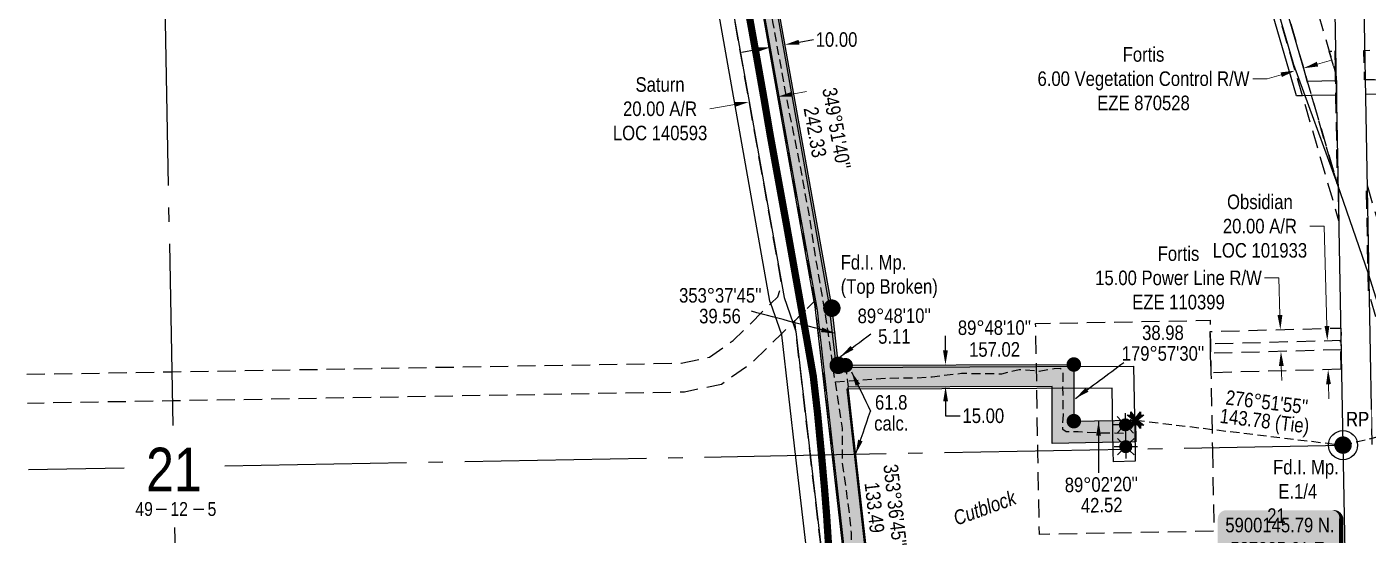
# Model space of a CAD drawing. Extents: x 583854 to 591751, y 5898015 to 5905299.
# Drawn here: x 586920 to 587843, y 5900084 to 5900433 of the extents above; entities that cross this region are included whole.
import ezdxf
from ezdxf.enums import TextEntityAlignment as Align

# ---------------------------------------------------------------- set-up
doc = ezdxf.new("R2010")
doc.units = 0
doc.header["$LTSCALE"] = 5
doc.header["$PDSIZE"] = 0.5
for name, pattern in [('foc-ACCESSROAD', [3.75, 2.5, -1.25]), ('foc-FLOWLINE', [3.75, 2.5, -1.25]), ('foc-QUARTERLINE', [33, 25, -3, 2, -3]), ('foc-TIELINE', [1.875, 1.25, -0.625]), ('foc-TRAV', [1.875, 1.25, -0.625]), ('UG_PIPE', [1.875, 1.25, -0.625])]:
    doc.linetypes.add(name, pattern=pattern)
doc.layers.get('Defpoints').update_dxf_attribs({"color": 9})
for name, color, linetype in [('10', 1, 'Continuous'), ('35', 37, 'Continuous'), ('9', 3, 'Continuous'), ('AS-PIPE-UG', 44, 'UG_PIPE'), ('AS-POWER', 104, 'foc-POWER'), ('AS-ROADS', 254, 'Continuous'), ('C-AR', 13, 'foc-ACCESSROAD'), ('C-RW', 13, 'Continuous'), ('C-WS', 13, 'foc-ACCESSROAD'), ('C-WS-S', 8, 'Continuous'), ('CG-NOTES', 7, 'Continuous'), ('DETAIL-T', 7, 'Continuous'), ('F-AR', 190, 'foc-ACCESSROAD'), ('F-EZE', 190, 'foc-FLOWLINE'), ('F-RW', 190, 'Continuous'), ('L-BD', 7, 'Continuous'), ('L-BD1', 253, 'Continuous'), ('L-MON', 1, 'Continuous'), ('L-QSEC', 8, 'foc-QUARTERLINE'), ('L-SEC', 7, 'Continuous'), ('L-SECLBL', 7, 'Continuous'), ('L-TIE', 7, 'foc-TIELINE'), ('P-PROPOSED', 10, 'Continuous'), ('P-PROPOSED-H', 21, 'Continuous'), ('P-TRAV', 4, 'foc-TRAV'), ('P-TXT', 4, 'Continuous')]:
    doc.layers.add(name, color=color, linetype=linetype)
for name, color, linetype, lineweight in [('C-AR-T', 13, 'Continuous', 9), ('F-AR-T', 190, 'Continuous', 9), ('F-EZE-T', 190, 'Continuous', 9), ('T-TEXT', 48, 'Continuous', 18)]:
    doc.layers.add(name, color=color, linetype=linetype, lineweight=lineweight)
doc.styles.add('80', font='ARIALN.TTF', dxfattribs={"height": 10})
doc.styles.add('80CG', font='ARIALN.TTF', dxfattribs={"height": 10})
doc.styles.add('80L', font='ARIALN.TTF', dxfattribs={"height": 10})
doc.styles.add('foc-LtypeFont', font='ARIALN.TTF', dxfattribs={"height": 7.35})
doc.styles.add('SIMPLEX', font='ARIALN.TTF')
doc.linetypes.add('foc-POWER', pattern='A,6,-1,["P",foc-LtypeFont,S=0.2,R=0,X=-0.625,Y=-0.75],-1.24,4', length=12.24)
doc.dimstyles.new('Compass 5 000', dxfattribs={"dimscale": 5, "dimtxt": 9, "dimasz": 2, "dimexe": 0.2, "dimexo": 0.0625, "dimgap": 0.5, "dimtad": 0, "dimtih": 1, "dimtoh": 1, "dimzin": 0, "dimdsep": 46, "dimtxsty": '80CG', "dimcen": 0.1, "dimse1": 1, "dimse2": 1, "dimclrd": 256, "dimclrt": 256, "dimaunit": 1, "dimadec": 4, "dimazin": 0, "dimtfac": 0.06, "dimtofl": 0, "dimtmove": 0, "dimatfit": 1, "dimfxl": 0.2, "dimtolj": 1, "dimtzin": 0, "dimlwd": -1, "dimarcsym": 0})

# ---------------------------------------------------------------- blocks, each defined once
blk = doc.blocks.new('fdia')
at = {"color": 255, "const_width": 1}
blk.add_lwpolyline([(-0.5, 0, 1), (0.5, 0, 1)], format="xyb", close=True, dxfattribs=at)
blk = doc.blocks.new('Fdiaa')
blk.add_blockref('fdia', (0, 0))
blk = doc.blocks.new('fdib')
at = {"color": 1, "const_width": 1.6}
blk.add_lwpolyline([(-0.4, 0, 1), (0.4, 0, 1)], format="xyb", close=True, dxfattribs=at)
at = {"color": 1}
blk.add_circle((0, 0), 0.8, dxfattribs=at)
blk = doc.blocks.new('Fdibb')
blk.add_blockref('fdib', (0, 0))
blk = doc.blocks.new('fdicc')
for name in ['Fdibb', 'Fdiaa']:
    blk.add_blockref(name, (0, 0))
blk = doc.blocks.new('FDI')
blk.add_blockref('fdicc', (0, 0))
blk = doc.blocks.new('PLIA')
at = {"color": 255, "const_width": 1}
blk.add_lwpolyline([(-0.5, 0, 1), (0.5, 0, 1)], format="xyb", close=True, dxfattribs=at)
blk = doc.blocks.new('PLIAA')
blk.add_blockref('PLIA', (0, 0))
blk = doc.blocks.new('PLIB')
at = {"color": 1}
blk.add_circle((0, 0), 0.8, dxfattribs=at)
blk = doc.blocks.new('PLIBB')
blk.add_blockref('PLIB', (0, 0))
blk = doc.blocks.new('PLICC')
for name in ['PLIAA', 'PLIBB']:
    blk.add_blockref(name, (0, 0))
blk = doc.blocks.new('PLI')
blk.add_blockref('PLICC', (0, 0))
blk = doc.blocks.new('L-SECLBL')
at = {"layer": '9', "color": 7}
for p, q in [((-5.08, -27.83), (-12.29, -27.83)), ((20.7, -27.83), (13.5, -27.83))]:
    blk.add_line(p, q, dxfattribs=at)
at = {"layer": '10', "color": 2, "style": 'SIMPLEX'}
blk.add_attdef('SEC', text='', height=30, dxfattribs=at).set_placement((0, 0), align=Align.MIDDLE)
at = {"layer": '10', "color": 5, "style": '80L'}
blk.add_attdef('TWP', text='', height=9.5, dxfattribs=at).set_placement((-14.43, -27.37), align=Align.MIDDLE_RIGHT)
blk.add_attdef('RGE', text='', height=9.5, dxfattribs=at).set_placement((3.62, -27.37), align=Align.MIDDLE_CENTER)
blk.add_attdef('MER', text='', height=9.5, dxfattribs=at).set_placement((23.17, -27.37), align=Align.MIDDLE_LEFT)
blk = doc.blocks.new('*U489')
at = {"layer": '35', "color": 3}
blk.add_circle((0, 0), 10, dxfattribs=at)
at = {"layer": '35', "color": 3, "style": '80'}
blk.add_attdef('RP_001', (1.97, 12.87), '', height=10, dxfattribs=at)
blk = doc.blocks.new('*D421')
at = {"layer": 'C-AR-T', "transparency": 16777216}
for p, q in [((587812.72, 5900296.31), (587802.72, 5900296.31)), ((587814.54, 5900227.65), (587812.72, 5900296.31)), ((587815.6, 5900187.67), (587815.87, 5900177.67))]:
    blk.add_line(p, q, dxfattribs=at)
for points in [[(587816.21, 5900227.7), (587812.87, 5900227.61), (587814.81, 5900217.66)], [(587817.27, 5900187.71), (587813.94, 5900187.62), (587815.34, 5900197.66)]]:
    blk.add_solid(points, dxfattribs=at)
at = {"layer": 'Defpoints', "color": 0, "transparency": 16777216}
for p in [(587759.84, 5900216.2), (587760.37, 5900196.21), (587815.34, 5900197.66)]:
    blk.add_point(p, dxfattribs=at)
at = {"layer": 'C-AR-T', "transparency": 16777216, "insert": (587768.42, 5900296.31), "char_height": 10, "attachment_point": 5, "style": '80CG'}
blk.add_mtext('\\A1;Obsidian\\P20.00 A/R\\PLOC 101933', dxfattribs=at)
blk = doc.blocks.new('*D445')
at = {"layer": 'Defpoints', "color": 0, "transparency": 16777216}
for p in [(587416.67, 5900384.5), (587436.37, 5900388), (587436.85, 5900385.3)]:
    blk.add_point(p, dxfattribs=at)
at = {"layer": 'F-AR-T', "transparency": 16777216}
for p, q in [((587446.69, 5900387.05), (587456.54, 5900388.8)), ((587407.3, 5900380.05), (587390.1, 5900376.99))]:
    blk.add_line(p, q, dxfattribs=at)
for points in [[(587446.4, 5900388.69), (587446.98, 5900385.41), (587436.85, 5900385.3)], [(587407.01, 5900381.69), (587407.59, 5900378.41), (587417.15, 5900381.8)]]:
    blk.add_solid(points, dxfattribs=at)
at = {"layer": 'F-AR-T', "transparency": 16777216, "insert": (587355.8, 5900376.99), "char_height": 10, "attachment_point": 5, "style": '80CG'}
blk.add_mtext('\\A1;Saturn\\P20.00 A/R\\PLOC 140593', dxfattribs=at)
blk = doc.blocks.new('*D455')
at = {"layer": 'Defpoints', "color": 0, "transparency": 16777216}
for p in [(587773.41, 5900224.95), (587782.5, 5900225.19), (587773.81, 5900209.96)]:
    blk.add_point(p, dxfattribs=at)
at = {"layer": 'F-EZE-T', "transparency": 16777216}
for p, q in [((587781.55, 5900260.73), (587771.55, 5900260.73)), ((587782.23, 5900235.18), (587781.55, 5900260.73)), ((587783.16, 5900200.2), (587783.43, 5900190.21))]:
    blk.add_line(p, q, dxfattribs=at)
for points in [[(587783.9, 5900235.23), (587780.56, 5900235.14), (587782.5, 5900225.19)], [(587784.83, 5900200.25), (587781.5, 5900200.16), (587782.9, 5900210.2)]]:
    blk.add_solid(points, dxfattribs=at)
at = {"layer": 'F-EZE-T', "transparency": 16777216, "insert": (587712.41, 5900260.73), "char_height": 10, "attachment_point": 5, "style": '80CG'}
blk.add_mtext('\\A1;Fortis\\P15.00 Power Line R/W\\PEZE 110399', dxfattribs=at)
blk = doc.blocks.new('*D456')
at = {"layer": 'Defpoints', "color": 0, "transparency": 16777216}
for p in [(587792.52, 5900403.87), (587792.7, 5900403.25), (587798.28, 5900405.54)]:
    blk.add_point(p, dxfattribs=at)
at = {"layer": 'F-EZE-T', "transparency": 16777216}
for p, q in [((587808.06, 5900407.72), (587817.66, 5900410.52)), ((587773.5, 5900397.66), (587763.5, 5900397.66)), ((587783.1, 5900400.46), (587773.5, 5900397.66))]:
    blk.add_line(p, q, dxfattribs=at)
for points in [[(587782.64, 5900402.06), (587783.57, 5900398.86), (587792.7, 5900403.25)], [(587807.59, 5900409.32), (587808.52, 5900406.12), (587798.46, 5900404.93)]]:
    blk.add_solid(points, dxfattribs=at)
at = {"layer": 'F-EZE-T', "transparency": 16777216, "insert": (587688.34, 5900397.66), "char_height": 10, "attachment_point": 5, "style": '80CG'}
blk.add_mtext('\\A1;Fortis\\P6.00 Vegetation Control R/W\\PEZE 870528', dxfattribs=at)
blk = doc.blocks.new('GAS')
h = blk.add_hatch(color=255)
h.dxf.hatch_style = 1
edge = h.paths.add_edge_path()
edge.add_arc((0, 0), 0.9, 0, 360)
for p, q in [((-0.81, 0), (-1.62, 0)), ((-0.57, 0.57), (-1.14, 1.14)), ((0, 0.81), (0, 1.62)), ((0.57, 0.57), (1.14, 1.14)), ((1.62, 0), (0.81, 0)), ((-0.57, -0.57), (-1.14, -1.14)), ((0, -0.81), (0, -1.62)), ((1.14, -1.14), (0.57, -0.57))]:
    blk.add_line(p, q)
blk.add_circle((0, 0), 0.8)
blk = doc.blocks.new('TEMP')
h = blk.add_hatch(color=255)
h.dxf.hatch_style = 1
h.paths.add_polyline_path([(0, 0.25), (-0.67, 1.15), (-0.67, 0.67), (-1.15, 0.67), (-0.25, 0), (-1.15, -0.67), (-0.67, -0.67), (-0.67, -1.15), (0, -0.25), (0.67, -1.15), (0.67, -0.67), (1.15, -0.67), (0.25, 0), (1.15, 0.67), (0.67, 0.67), (0.67, 1.15)])
h.paths.add_polyline_path([(0.57, 0.85), (0.57, 0.57), (0.85, 0.57), (0.08, 0), (0.85, -0.57), (0.57, -0.57), (0.57, -0.85), (0, -0.08), (-0.57, -0.85), (-0.57, -0.57), (-0.85, -0.57), (-0.08, 0), (-0.85, 0.57), (-0.57, 0.57), (-0.57, 0.85), (0, 0.08)], flags=16)
h = blk.add_hatch(color=1)
h.dxf.hatch_style = 1
h.paths.add_polyline_path([(0, 0.08), (-0.57, 0.85), (-0.57, 0.57), (-0.85, 0.57), (-0.08, 0), (-0.85, -0.57), (-0.57, -0.57), (-0.57, -0.85), (0, -0.08), (0.57, -0.85), (0.57, -0.57), (0.85, -0.57), (0.08, 0), (0.85, 0.57), (0.57, 0.57), (0.57, 0.85)])
at = {"color": 1}
for p, q in [((-0.08, 0), (0.08, 0)), ((0, 0.08), (0, -0.08))]:
    blk.add_line(p, q, dxfattribs=at)
at = {"color": 255, "flags": 128}
blk.add_lwpolyline([(-0.25, 0), (-1.15, 0.67), (-0.67, 0.67), (-0.67, 1.15), (0, 0.25), (0.67, 1.15), (0.67, 0.67), (1.15, 0.67), (0.25, 0), (1.15, -0.67), (0.67, -0.67), (0.67, -1.15), (0, -0.25), (-0.67, -1.15), (-0.67, -0.67), (-1.15, -0.67)], close=True, dxfattribs=at)
at = {"color": 1, "flags": 128}
blk.add_lwpolyline([(-0.08, 0), (-0.85, 0.57), (-0.57, 0.57), (-0.57, 0.85), (0, 0.08), (0.57, 0.85), (0.57, 0.57), (0.85, 0.57), (0.08, 0), (0.85, -0.57), (0.57, -0.57), (0.57, -0.85), (0, -0.08), (-0.57, -0.85), (-0.57, -0.57), (-0.85, -0.57)], close=True, dxfattribs=at)
blk = doc.blocks.new('*D490')
at = {"layer": 'Defpoints', "color": 0, "transparency": 16777216}
for p in [(587431.17, 5900422.45), (587441.01, 5900424.21), (587441.58, 5900421.04)]:
    blk.add_point(p, dxfattribs=at)
at = {"layer": 'P-TXT', "transparency": 16777216}
for p, q in [((587451.42, 5900422.81), (587461.27, 5900424.57)), ((587421.9, 5900417.52), (587412.05, 5900415.76))]:
    blk.add_line(p, q, dxfattribs=at)
for points in [[(587451.13, 5900424.45), (587451.72, 5900421.16), (587441.58, 5900421.04)], [(587421.6, 5900419.17), (587422.19, 5900415.88), (587431.74, 5900419.29)]]:
    blk.add_solid(points, dxfattribs=at)
at = {"layer": 'P-TXT', "transparency": 16777216, "insert": (587477.21, 5900424.57), "char_height": 10, "attachment_point": 5, "style": '80CG'}
blk.add_mtext('\\A1;10.00', dxfattribs=at)
blk = doc.blocks.new('*D491')
at = {"layer": 'Defpoints', "color": 0, "transparency": 16777216}
for p in [(587577.4, 5900201), (587552.18, 5900185.92), (587577.45, 5900186.01)]:
    blk.add_point(p, dxfattribs=at)
at = {"layer": 'P-TXT', "transparency": 16777216}
for p, q in [((587552.1, 5900210.91), (587552.06, 5900220.91)), ((587552.22, 5900175.92), (587552.25, 5900165.92)), ((587552.25, 5900165.92), (587562.25, 5900165.92))]:
    blk.add_line(p, q, dxfattribs=at)
for points in [[(587553.76, 5900210.92), (587550.43, 5900210.91), (587552.13, 5900200.91)], [(587553.88, 5900175.93), (587550.55, 5900175.92), (587552.18, 5900185.92)]]:
    blk.add_solid(points, dxfattribs=at)
at = {"layer": 'P-TXT', "transparency": 16777216, "insert": (587578.19, 5900165.92), "char_height": 10, "attachment_point": 5, "style": '80CG'}
blk.add_mtext('\\A1;15.00', dxfattribs=at)
blk = doc.blocks.new('*U518')
h = blk.add_hatch(color=254)
edge = h.paths.add_edge_path()
edge.add_line((-36.5, -28.5), (36.5, -28.5))
edge.add_arc((36.5, -22.5), 6, 270, 360)
edge.add_line((42.5, -22.5), (42.5, 21))
edge.add_arc((36.5, 21), 6, 0, 90)
edge.add_line((36.5, 27), (-36.5, 27))
edge.add_arc((-36.5, 21), 6, 90, 180)
edge.add_line((-42.5, 21), (-42.5, -22.5))
edge.add_arc((-36.5, -22.5), 6, 180, 270)
at = {"color": 1, "flags": 128}
blk.add_lwpolyline([(-36.5, -28.5, 3, 3, 0), (36.5, -28.5, 3, 3, 0.414214), (42.5, -22.5, 3, 3, 0), (42.5, 21, 3, 0, 0.414214), (36.5, 27, 0, 0, 0), (-36.5, 27, 0, 0, 0.414214), (-42.5, 21, 0, 0, 0), (-42.5, -22.5, 0, 3, 0.414214)], format="xyseb", close=True, dxfattribs=at)
blk.add_lwpolyline([(-6.9, -6.79, 0, 10, 0), (0, 0, 5, 5, 0)], format="xyseb", dxfattribs=at)
at = {"color": 1, "style": '80'}
blk.add_attdef('ENTER_TEXT_001', (-35.99, -5), '', height=10, dxfattribs=at)

msp = doc.modelspace()

# ---------------------------------------------------------------- hatches: boundary and pattern name
at = {"layer": 'P-PROPOSED-H'}
h = msp.add_hatch(color=256, dxfattribs=at)
h.dxf.hatch_style = 1
h.paths.add_polyline_path([(587498.3, 5900068.084), (587495.271, 5899938.971), (587455.794, 5899844.767), (587466.181, 5899777.245), (587482.96, 5899751.215), (587571.284, 5899659.405), (587567.707, 5899620.844), (587661.696, 5899570.507), (587677.526, 5899521.168), (587663.558, 5899515.626), (587649.272, 5899560.153), (587589.393, 5899592.245), (587616.013, 5899570.777), (587603.463, 5899555.216), (587575.08, 5899578.106), (587551.556, 5899609.057), (587555.721, 5899653.956), (587471.146, 5899741.869), (587451.848, 5899771.807), (587440.333, 5899846.664), (587480.348, 5899942.154), (587483.287, 5900067.418), (587468.418, 5900199.55), (587464.068, 5900238.516), (587421.527, 5900476.395), (587401.296, 5900565.023), (587414.72, 5900587.842), (587610.511, 5900644.645), (587595.098, 5900715.345), (587637.209, 5900724.525), (587640.402, 5900709.876), (587612.941, 5900703.889), (587628.144, 5900634.15), (587424.621, 5900575.103), (587413.545, 5900556.276), (587431.325, 5900478.388), (587473.965, 5900239.952), (587478.352, 5900200.659), (587640.4, 5900201.215), (587640.428, 5900162.253), (587682.923, 5900162.966), (587683.174, 5900147.975), (587625.446, 5900147.006), (587625.418, 5900186.17), (587485.04, 5900185.689)])

# ---------------------------------------------------------------- linework, layer by layer
at = {"layer": 'AS-PIPE-UG', "flags": 128}
for points in [[(587635.468, 5900717.015), (587623.473, 5900713.644), (587611.978, 5900710.894), (587607.4, 5900709.99), (587605.851, 5900709.277), (587604.941, 5900707.275), (587607.104, 5900698.956), (587608.624, 5900692.884), (587610.718, 5900684.29), (587614.398, 5900665.328), (587615.323, 5900656.302), (587617.118, 5900649.526), (587619.328, 5900643.37), (587618.961, 5900641.09), (587616.918, 5900638.948), (587612.123, 5900636.901), (587601.948, 5900633.873), (587588.969, 5900632.192), (587572.98, 5900629.471), (587561.106, 5900626.22), (587537.973, 5900620.058), (587518.547, 5900614.496), (587503.176, 5900609.467), (587479.284, 5900602.431), (587462.535, 5900597.005), (587450.92, 5900592.162), (587443.266, 5900588.764), (587434.45, 5900585.133), (587429.052, 5900583.099), (587424.024, 5900581.127), (587418.857, 5900579.3), (587415.625, 5900576.2), (587413.506, 5900572.074), (587410.117, 5900566.107), (587407.375, 5900561.591), (587404.844, 5900555.784), (587406.899, 5900544.435), (587411.279, 5900528.419), (587416.956, 5900506.543), (587426.165, 5900475.14), (587429.528, 5900456.532), (587433.197, 5900436.737), (587437.123, 5900415.084), (587443.15, 5900381.852), (587447.14, 5900361.991), (587452.106, 5900337.124), (587457.907, 5900305.877), (587463.538, 5900269.253), (587468.282, 5900242.073), (587472.046, 5900217.673), (587474.478, 5900199.931), (587481.105, 5900157.423), (587480.973, 5900134.854), (587484.107, 5900112.306), (587485.972, 5900097.791), (587487.144, 5900085.443), (587487.578, 5900074.771), (587486.053, 5900055.711), (587484.885, 5900032.957), (587483.645, 5900007.07), (587482.914, 5899982.203), (587482.564, 5899966.878), (587482.275, 5899956.761), (587481.906, 5899949.864), (587480.423, 5899941.092), (587478.205, 5899929.284), (587471.504, 5899908.504), (587461.976, 5899885.742), (587455.992, 5899873.636), (587454.359, 5899861.655), (587452.013, 5899852.881), (587450.034, 5899844.035), (587449.843, 5899835.397), (587451.042, 5899824.912), (587453.357, 5899805.646), (587456.723, 5899788.129), (587460.425, 5899774.607), (587465.836, 5899762.413), (587470.934, 5899755.672), (587479.573, 5899739.402), (587490.749, 5899726.417), (587507.768, 5899708.869), (587519.485, 5899697.346), (587529.635, 5899686.854), (587539.586, 5899676.353), (587547.77, 5899667.03), (587553.422, 5899660.345), (587557.321, 5899653.952), (587562.109, 5899643.456), (587562.857, 5899635.721), (587563.36, 5899626.929), (587563.958, 5899621.323), (587562.334, 5899608.749), (587563.144, 5899602.27), (587564.704, 5899592.637), (587568.565, 5899589.253), (587582.336, 5899581.281), (587591.456, 5899575.991), (587598.344, 5899571.579), (587601.614, 5899568.803), (587602.264, 5899567.589), (587603.671, 5899566.802), (587605.728, 5899570.428), (587608.916, 5899577.381)], [(587674.577, 5900153.881), (587667.318, 5900153.998), (587656.277, 5900154.136), (587643.486, 5900154.89), (587635.056, 5900154.884), (587632.93, 5900156.619), (587632.774, 5900159.646), (587633.29, 5900166.768), (587633.04, 5900176.139), (587632.948, 5900186.269), (587633.121, 5900193.799), (587632.909, 5900197.132), (587631.142, 5900198.581), (587626.976, 5900198.177), (587616.68, 5900196.456), (587602.929, 5900197.652), (587590.605, 5900194.586), (587578.101, 5900194.9), (587563.239, 5900194.926), (587542.917, 5900192.574), (587531.832, 5900191.839), (587512.73, 5900191.623), (587475.833, 5900189.012)]]:
    msp.add_lwpolyline(points, dxfattribs=at)
at = {"layer": 'AS-POWER', "flags": 128}
msp.add_lwpolyline([(587657.971, 5900886.585), (587664.046, 5900866.716), (587675.031, 5900828.988), (587707.391, 5900696.321), (587791.5, 5900407.384), (587821.63, 5900325.364), (587842.904, 5900263.687), (587882.339, 5900138.544), (587912.951, 5900046.368), (587950.565, 5899927.6), (587984.665, 5899822.256), (588036.793, 5899671.585)], dxfattribs=at)
at = {"layer": 'AS-ROADS', "const_width": 4.998, "flags": 128}
msp.add_lwpolyline([(587475.078, 5900023.797), (587470.369, 5900097.63), (587468.896, 5900116.235), (587466.528, 5900142.382), (587464.113, 5900167.919), (587461.184, 5900193.193), (587456.734, 5900218.638), (587442.689, 5900297.728), (587431.637, 5900358.487), (587427.066, 5900385.365), (587421.923, 5900414.418), (587415.517, 5900450.018), (587408.832, 5900484.416), (587403.299, 5900511.59), (587396.411, 5900545.315), (587388.753, 5900579.576), (587382.55, 5900607.181)], dxfattribs=at)
at = {"layer": 'C-AR', "flags": 128}
msp.add_lwpolyline([(587824.033, 5900197.896), (587734.778, 5900195.526), (587734.523, 5900208.913), (587734.399, 5900215.524), (587823.656, 5900217.892), (587823.781, 5900211.288), (587824.033, 5900197.896)], close=True, dxfattribs=at)
at = {"layer": 'C-RW'}
for points in [[(587430.176, 5900477.915), (587471.714, 5900244.32), (587476.959, 5900199.222), (587614.676, 5900199.774), (587681.499, 5900200.043), (587681.499, 5900200.043), (587682.566, 5900141.564), (587682.692, 5900134.673), (587667.694, 5900134.399), (587667.569, 5900141.283), (587666.772, 5900184.984), (587614.948, 5900184.775), (587484.332, 5900184.252), (587489.56, 5900137.957), (587497.622, 5900066.579)], [(587482.755, 5900065.875), (587474.403, 5900137.675), (587462.164, 5900242.916), (587461.881, 5900244.51), (587420.72, 5900475.989)]]:
    msp.add_lwpolyline(points, dxfattribs=at)
at = {"layer": 'C-WS', "flags": 128}
msp.add_lwpolyline([(587735.721, 5900142.558), (587736.734, 5900086.618), (587616.766, 5900084.42), (587615.753, 5900140.314), (587614.948, 5900184.775), (587614.676, 5900199.774), (587614.14, 5900229.399), (587734.108, 5900231.589), (587734.247, 5900223.904), (587734.399, 5900215.524), (587734.519, 5900208.913), (587734.766, 5900195.526), (587735.721, 5900142.558)], close=True, dxfattribs=at)
at = {"layer": 'F-AR', "flags": 128}
for points in [[(587820.478, 5900386.467), (587821.63, 5900325.364), (587803.933, 5900386.151), (587801.031, 5900396.11), (587723.915, 5900661.037), (587718.333, 5900680.214), (587675.031, 5900828.988), (587672.288, 5900838.399), (587666.685, 5900857.647), (587664.046, 5900866.716), (587685.057, 5900866.552), (587685.622, 5900864.611), (587691.224, 5900845.364), (587816.002, 5900416.718), (587817.097, 5900412.958), (587820.178, 5900402.372), (587820.289, 5900396.465), (587820.478, 5900386.467)], [(588259.774, 5900404.721), (588193.98, 5900403.48), (588178.975, 5900403.198), (587840.394, 5900396.849), (587840.011, 5900417.166), (588178.596, 5900423.494), (588193.601, 5900423.775), (588213.607, 5900424.148), (588259.4, 5900425.004), (588275.021, 5900425.296), (588318.374, 5900426.107), (588318.751, 5900406.1), (588274.756, 5900405.278), (588259.774, 5900404.721)], [(587819.906, 5900416.79), (587820.178, 5900402.374), (587816.002, 5900416.718), (587819.906, 5900416.79)], [(587428.667, 5899818.589), (587411.024, 5899808.973), (587410.793, 5899825.937), (587416.862, 5899829.246), (587422.801, 5899843.422), (587464.871, 5899943.839), (587467.727, 5900065.182), (587459.327, 5900137.393), (587449.263, 5900223.939), (587448.412, 5900231.253), (587461.881, 5900244.51), (587462.164, 5900242.916), (587474.403, 5900137.675), (587482.755, 5900065.875), (587479.807, 5899940.653), (587439.689, 5899844.896), (587428.667, 5899818.589)]]:
    msp.add_lwpolyline(points, close=True, dxfattribs=at)
for points in [[(586920.205, 5900194.486), (587020.112, 5900196.186), (587370.288, 5900202.142), (587389.847, 5900206.249), (587406.195, 5900217.743), (587431.948, 5900243.089), (587436.788, 5900247.853), (587439.466, 5900256.276), (587401.108, 5900471.996), (587338.195, 5900747.106), (587322.556, 5900815.495), (587319.14, 5900830.432), (587317.217, 5900838.842), (587311.757, 5900860.276), (587332.691, 5900860.72), (587333.87, 5900855.772), (587339.563, 5900830.878), (587342.978, 5900815.944), (587400.554, 5900564.168), (587420.72, 5900475.989), (587461.881, 5900244.51), (587448.412, 5900231.253), (587447.136, 5900229.997), (587439.263, 5900222.247), (587419.04, 5900202.343), (587397.978, 5900187.534), (587372.531, 5900182.191), (587020.486, 5900176.203), (586920.579, 5900174.504)], [(588142.694, 5899245.61), (588113.176, 5899345.063), (588036.229, 5899603.049), (588033.363, 5899612.662), (588031.927, 5899617.475), (588026.191, 5899636.707), (588023.323, 5899646.324), (588021.855, 5899651.246), (588020.082, 5899657.191), (588017.584, 5899665.568), (588016.119, 5899670.477), (588015.77, 5899671.645), (588014.713, 5899675.193), (588011.843, 5899684.814), (587976.073, 5899804.753), (587970.358, 5899823.916), (587874.566, 5900145.148), (587858.562, 5900198.811), (587854.322, 5900213.029), (587852.678, 5900218.689), (587843.131, 5900251.614), (587842.904, 5900263.687), (587841.736, 5900325.663), (587895.456, 5900145.534), (588030.627, 5899692.261), (588033.498, 5899682.639), (588034.423, 5899679.536), (588036.366, 5899673.02), (588038.733, 5899665.083), (588042.106, 5899653.775), (588044.975, 5899644.154), (588050.712, 5899624.923), (588052.145, 5899620.117), (588055.013, 5899610.497), (588132.444, 5899350.894), (588134.058, 5899345.45), (588163.557, 5899245.994)]]:
    msp.add_lwpolyline(points, dxfattribs=at)
at = {"layer": 'F-EZE', "flags": 128}
for points in [[(587822.371, 5900322.819), (587822.789, 5900299.902), (587797.715, 5900386.033), (587718.149, 5900659.361), (587712.559, 5900678.564), (587668.124, 5900831.227), (587666.639, 5900836.322), (587661.037, 5900855.57), (587657.779, 5900866.764), (587664.046, 5900866.716), (587666.685, 5900857.647), (587672.288, 5900838.399), (587675.031, 5900828.989), (587718.333, 5900680.214), (587723.915, 5900661.037), (587801.031, 5900396.11), (587803.933, 5900386.151), (587822.371, 5900322.819)], [(587824.409, 5900211.305), (587734.52, 5900208.913), (587734.399, 5900215.524), (587734.247, 5900223.904), (587823.089, 5900226.268), (587824.135, 5900226.296), (587824.289, 5900217.903), (587824.409, 5900211.305)]]:
    msp.add_lwpolyline(points, close=True, dxfattribs=at)
at = {"layer": 'F-RW'}
for points in [[(587457.708, 5900064.72), (587449.277, 5900137.205), (587439.449, 5900221.715), (587439.263, 5900222.247), (587431.948, 5900243.089), (587431.346, 5900244.805), (587391.301, 5900469.999), (587331.058, 5900733.439), (587313.763, 5900748.502), (587301.41, 5900800.149), (587298.789, 5900811.108), (587297.479, 5900816.586), (587293.547, 5900833.023), (587290.927, 5900843.977), (587287.151, 5900859.763), (587285.574, 5900865.886), (587284.812, 5900868.845), (587279.897, 5900887.921), (587279.643, 5900888.907), (587276.56, 5900900.874), (587266.577, 5900939.622)], [(587281.993, 5900939.934), (587290.718, 5900906.155), (587292.09, 5900901.165), (587295.276, 5900888.269), (587299.161, 5900873.299), (587300.364, 5900868.633), (587301.717, 5900863.381), (587302.079, 5900861.805), (587307.027, 5900840.176), (587307.612, 5900837.716), (587309.541, 5900830.223), (587313.135, 5900815.29), (587314.333, 5900810.312), (587316.728, 5900800.358), (587327.248, 5900756.641), (587338.195, 5900747.106), (587401.108, 5900471.996), (587439.466, 5900256.276), (587441.061, 5900247.308), (587447.136, 5900229.997), (587449.263, 5900223.939), (587459.327, 5900137.393), (587467.727, 5900065.182)], [(587723.917, 5900661.039), (587801.024, 5900396.104), (587821.024, 5900396.479), (587821.207, 5900386.481), (587803.933, 5900386.151), (587797.715, 5900386.033), (587793.555, 5900385.954), (587714.314, 5900658.286)], [(587841.131, 5900396.862), (588178.975, 5900403.198), (588193.98, 5900403.479), (588259.774, 5900404.719), (588262.522, 5900258.199), (588252.523, 5900258.012), (588249.96, 5900394.678), (588194.164, 5900393.609), (588179.159, 5900393.322), (587841.314, 5900386.865)]]:
    msp.add_lwpolyline(points, dxfattribs=at)
at = {"layer": 'L-QSEC'}
for p, q in [((587020.802, 5900159.238), (587006.334, 5900933.471)), ((587056.467, 5900131.44), (587825.607, 5900145.785)), ((586921.433, 5900128.922), (586987.197, 5900130.149)), ((587036.391, 5899325.039), (587022.11, 5900089.25))]:
    msp.add_line(p, q, dxfattribs=at)
at = {"layer": 'L-SEC', "flags": 128}
for points in [[(587825.607, 5900145.785), (587810.893, 5900950.636)], [(587845.714, 5900146.153), (587831, 5900951.004)], [(587840.744, 5899341.454), (587825.607, 5900145.785)]]:
    msp.add_lwpolyline(points, dxfattribs=at)
at = {"layer": 'P-PROPOSED', "flags": 128}
for points in [[(587431.325, 5900478.388), (587473.965, 5900239.952), (587478.352, 5900200.659), (587640.4, 5900201.215), (587640.428, 5900162.253), (587682.923, 5900162.966), (587683.174, 5900147.975), (587625.446, 5900147.006), (587625.418, 5900186.17), (587485.04, 5900185.689), (587498.3, 5900068.084)], [(587483.287, 5900067.418), (587468.418, 5900199.55), (587464.068, 5900238.516), (587421.527, 5900476.395)]]:
    msp.add_lwpolyline(points, dxfattribs=at)
at = {"layer": 'P-TRAV', "flags": 128}
msp.add_lwpolyline([(587483.456, 5900200.68), (587485.134, 5900185.693)], dxfattribs=at)

# ---------------------------------------------------------------- block references
at = {"layer": 'C-WS-S', "color": 62, "xscale": 4.997695, "yscale": 4.997695, "zscale": 4.997695}
for p in [(587675.883, 5900159.728), (587676.159, 5900144.711)]:
    msp.add_blockref('GAS', p, dxfattribs=at)
at = {"layer": 'DETAIL-T', "color": 5}
ref = msp.add_blockref('*U518', (587781.941, 5900074.071), dxfattribs=dict(at, xscale=0.99954215, yscale=0.99954215, zscale=0.99954215))
ref.add_attrib('ENTER_TEXT_001', '5900145.79 N.', (587744.639, 5900085.838), dxfattribs={"layer": '0', "color": 1, "height": 9.99542, "style": '80'})
ref.add_attrib('ENTER_TEXT_002', '587825.61 E.', (587748.136, 5900069.138), dxfattribs={"layer": '0', "color": 1, "height": 9.99542, "style": '80'})
ref.add_attrib('ENTER_TEXT_003', 'Elev.= 987.95', (587746.548, 5900052.438), dxfattribs={"layer": '0', "color": 1, "height": 9.99542, "style": '80'})
at = {"layer": 'L-MON'}
for name, p, xscale, yscale, zscale in [('FDI', (587473.965, 5900239.952), 5, 5, 5), ('FDI', (587478.352, 5900200.659), 5, 5, 5), ('PLI', (587483.456, 5900200.68), 5, 5, 5), ('PLI', (587640.4, 5900201.215), 5, 5, 5), ('PLI', (587640.428, 5900162.253), 5, 5, 5), ('TEMP', (587682.919, 5900162.966), 4.99771075, 4.99771075, 4.99771075), ('FDI', (587825.607, 5900145.785), 5, 5, 5)]:
    msp.add_blockref(name, p, dxfattribs=dict(at, xscale=xscale, yscale=yscale, zscale=zscale))
at = {"layer": 'L-SECLBL', "color": 62, "xscale": 0.999539, "yscale": 0.999539, "zscale": 0.999539}
msp.add_blockref('L-SECLBL', (587021.363, 5900129.242), dxfattribs=at).add_auto_attribs({'SEC': '21', 'TWP': '49', 'RGE': '12', 'MER': '5'})

# ---------------------------------------------------------------- texts
at = {"layer": 'L-BD', "style": '80L'}
for s, p in [("276°51'55''", (587773.218, 5900175.335)), ('143.78 (Tie)', (587771.515, 5900161.193))]:
    msp.add_text(s, height=9.99542, rotation=353.1343, dxfattribs=at).set_placement(p, align=Align.MIDDLE)
at = {"layer": 'L-BD1', "style": '80L'}
for s, height, rotation, p in [("349°51'40''", 9.99542, 280.1391, (587477.243, 5900363.569)), ('242.33', 9.9954, 280.1391, (587462.484, 5900360.93)), ("89°48'10''", 9.9954, 0.2357, (587516.885, 5900234.716)), ("89°48'10''", 9.9954, 0.1953, (587585.831, 5900226.584)), ('38.98', 9.9954, 0.0412, (587701.742, 5900223.072)), ('5.11', 9.9954, 0.2357, (587516.944, 5900220.472)), ('157.02', 9.9954, 0.1953, (587585.882, 5900211.591)), ("179°57'30''", 9.99542, 0.0412, (587701.752, 5900208.828)), ("353°36'45''", 9.99542, 276.3876, (587517.506, 5900104.456)), ('133.49', 9.9954, 276.3876, (587503.351, 5900102.872)), ("89°02'20''", 9.9954, 0.9608, (587659.369, 5900118.776)), ('42.52', 9.9954, 0.9608, (587659.608, 5900104.534))]:
    msp.add_text(s, height=height, rotation=rotation, dxfattribs=at).set_placement(p, align=Align.MIDDLE)
at = {"layer": 'L-BD1', "color": 5, "style": '80L'}
for s, height, p in [("353°37'45''", 9.99542, (587397.245, 5900248.767)), ('39.56', 9.9954, (587397.014, 5900234.525))]:
    msp.add_text(s, height=height, dxfattribs=at).set_placement(p, align=Align.MIDDLE)
at = {"layer": 'L-BD1', "style": '80L'}
for s, p in [('61.8', (587514.788, 5900175.189)), ('calc.', (587514.874, 5900160.946))]:
    msp.add_text(s, height=9.9954, dxfattribs=at).set_placement(p, align=Align.MIDDLE)
at = {"layer": 'L-MON', "insert": (587773.467, 5900135.651), "char_height": 9.99542, "attachment_point": 1, "style": '80L'}
msp.add_mtext_dynamic_manual_height_columns('\\pi4.0283;Fd.I. Mp.\\P\\pi7.6419;E.1/4 21', width=47.27586, gutter_width=50, heights=[0], dxfattribs=at)
at = {"layer": 'T-TEXT', "insert": (587556.414, 5900099.744), "char_height": 10, "attachment_point": 1, "rotation": 20, "style": '80L'}
msp.add_mtext_dynamic_manual_height_columns('{\\fArial Narrow|b0|i1|c0|p34;Cutblock}', width=45.74286, gutter_width=50, heights=[0], dxfattribs=at)

# ---------------------------------------------------------------- dimensions: what is measured, and where the dimension line sits
at = {"layer": 'C-AR-T'}
dim = msp.add_linear_dim(base=(587815.336, 5900197.665), p1=(587759.842, 5900216.199), p2=(587760.373, 5900196.206), angle=271.52064, text='Obsidian\\P20.00 A/R\\PLOC 101933', dimstyle='Compass 5 000', dxfattribs=at)
dim.commit()
dim.dimension.update_dxf_attribs({"geometry": '*D421', "text_midpoint": (587768.417, 5900296.312), "dimtype": 161})
at = {"layer": 'F-AR-T', "color": 62}
dim = msp.add_linear_dim(base=(587436.846, 5900385.3), p1=(587416.666, 5900384.502), p2=(587436.365, 5900388.005), angle=10.082756, text='Saturn\\P20.00 A/R\\PLOC 140593', dimstyle='Compass 5 000', dxfattribs=at)
dim.commit()
dim.dimension.update_dxf_attribs({"geometry": '*D445', "text_midpoint": (587355.796, 5900376.987), "dimtype": 161})
at = {"layer": 'F-EZE-T'}
dim = msp.add_aligned_dim(p1=(587798.277, 5900405.543), p2=(587792.523, 5900403.868), distance=0.64, text='Fortis\\P6.00 Vegetation Control R/W\\PEZE 870528', dimstyle='Compass 5 000', dxfattribs=at)
dim.commit()
dim.dimension.update_dxf_attribs({"geometry": '*D456', "text_midpoint": (587688.343, 5900397.663)})
dim = msp.add_linear_dim(base=(587782.497, 5900225.188), p1=(587773.807, 5900209.958), p2=(587773.408, 5900224.946), angle=91.524165, text='Fortis\\P15.00 Power Line R/W\\PEZE 110399', dimstyle='Compass 5 000', dxfattribs=at)
dim.commit()
dim.dimension.update_dxf_attribs({"geometry": '*D455', "text_midpoint": (587712.411, 5900260.731), "dimtype": 161})
at = {"layer": 'P-TXT'}
dim = msp.add_aligned_dim(p1=(587431.175, 5900422.447), p2=(587441.014, 5900424.207), distance=-3.212, text='10.00', dimstyle='Compass 5 000', dxfattribs=at)
dim.commit()
dim.dimension.update_dxf_attribs({"geometry": '*D490', "text_midpoint": (587477.205, 5900424.565)})
dim = msp.add_linear_dim(base=(587552.181, 5900185.921), p1=(587577.399, 5900201), p2=(587577.45, 5900186.007), angle=270.195311, text='15.00', dimstyle='Compass 5 000', dxfattribs=at)
dim.commit()
dim.dimension.update_dxf_attribs({"geometry": '*D491', "text_midpoint": (587578.187, 5900165.921), "dimtype": 161})

# ---------------------------------------------------------------- leaders
at = {"layer": 'L-BD1', "color": 5, "path_type": 1}
msp.add_leader([(587476.563, 5900222.535), (587418.776, 5900237.796)], dimstyle='Compass 5 000', override={"dimgap": 0.5, "dimtad": 0}, dxfattribs=at)
at = {"layer": 'L-BD1', "path_type": 1}
for points in [[(587479.832, 5900206.688), (587500.741, 5900222.239)], [(587641.463, 5900177.841), (587674.906, 5900202.695)], [(587487.478, 5900196.226), (587500.577, 5900169.108)], [(587490.302, 5900139.532), (587500.577, 5900169.108)], [(587657.446, 5900162.294), (587657.446, 5900126.732)]]:
    msp.add_leader(points, dimstyle='Compass 5 000', override={"dimgap": 0.5, "dimtad": 0}, dxfattribs=at)

# ---------------------------------------------------------------- next in the draw order: texts
at = {"layer": '35', "color": 3, "insert": (587835.717, 5900163.65), "char_height": 10, "attachment_point": 5, "style": '80', "bg_fill": 3, "box_fill_scale": 1.15, "bg_fill_color": 256, "bg_fill_transparency": 0}
msp.add_mtext('RP', dxfattribs=at)
at = {"layer": 'L-MON', "insert": (587480.036, 5900276.524), "char_height": 9.99542, "attachment_point": 1, "style": '80L', "bg_fill": 3, "box_fill_scale": 1.1, "bg_fill_color": 256, "bg_fill_transparency": 0}
msp.add_mtext_dynamic_manual_height_columns('Fd.I. Mp.\\P(Top Broken)', width=81.92499, gutter_width=50, heights=[0], dxfattribs=at)

# ---------------------------------------------------------------- next in the draw order: linework, layer by layer
at = {"layer": 'L-TIE'}
msp.add_line((587825.607, 5900145.785), (588321.778, 5900264.804), dxfattribs=at)
at = {"layer": 'L-TIE', "flags": 128}
msp.add_lwpolyline([(587682.919, 5900162.966), (587825.607, 5900145.785)], dxfattribs=at)

# ---------------------------------------------------------------- next in the draw order: block references
at = {"layer": 'CG-NOTES'}
msp.add_blockref('*U489', (587825.607, 5900145.785), dxfattribs=at).add_auto_attribs({'RP_001': 'RP'})

doc.saveas('drawing.dxf')
